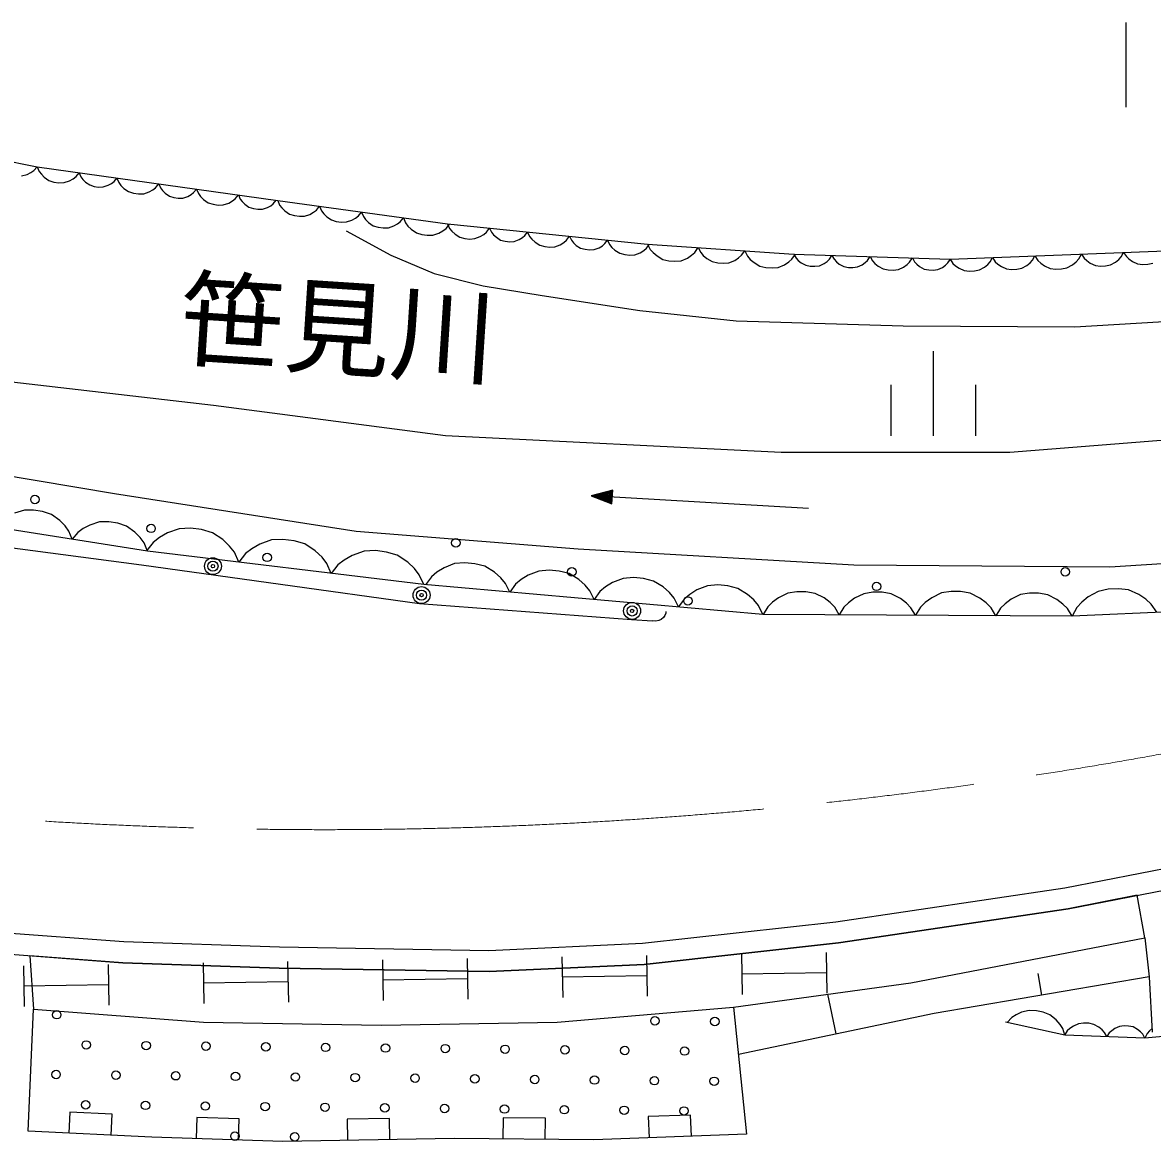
# Model space of a CAD drawing. Units: millimetres, scale not verified. Extents: x 40000 to 680000, y 20000 to 380000.
# Drawn here: x 124247 to 150955, y 271472 to 297926 of the extents above; entities that cross this region are included whole.
import ezdxf
from ezdxf.enums import TextEntityAlignment as Align

# ---------------------------------------------------------------- set-up
doc = ezdxf.new("R2010")
doc.units = ezdxf.units.MM
doc.header["$LTSCALE"] = 1000
doc.linetypes.add('CHAIN', pattern=[18.5, 12, -1.5, 3.5, -1.5])
for name, color, linetype, lineweight in [('M-BGD', 7, 'Continuous', 25), ('M-BMK', 2, 'CHAIN', 13), ('M-STR-HTXT', 7, 'Continuous', 13)]:
    doc.layers.add(name, color=color, linetype=linetype, lineweight=lineweight)
doc.styles.add('ＭＳ ゴシック', font='')
doc.styles.get('ＭＳ ゴシック').set_extended_font_data('MS Gothic')

msp = doc.modelspace()

# ---------------------------------------------------------------- linework, layer by layer
at = {"layer": 'M-BGD'}
for p, q in [((150329, 297926), (150329, 295926)), ((119588, 295507), (124593, 294514)), ((124223, 294302), (124352, 294337)), ((124352, 294337), (124442, 294381)), ((124442, 294381), (124513, 294428)), ((124513, 294428), (124591, 294514)), ((124593, 294514), (130277, 293720)), ((124593, 294514), (124638, 294406)), ((124638, 294406), (124690, 294339)), ((124690, 294339), (124760, 294268)), ((125510, 294285), (125583, 294375)), ((125583, 294375), (125624, 294279)), ((124760, 294268), (124871, 294192)), ((124871, 294192), (124987, 294156)), ((124987, 294156), (125106, 294139)), ((125106, 294139), (125228, 294142)), ((125228, 294142), (125355, 294185)), ((125355, 294185), (125442, 294234)), ((125442, 294234), (125510, 294285)), ((125624, 294279), (125670, 294218)), ((125670, 294218), (125734, 294154)), ((125734, 294154), (125834, 294086)), ((125834, 294086), (125938, 294053)), ((126155, 294041), (126269, 294080)), ((126269, 294080), (126348, 294123)), ((126348, 294123), (126409, 294169)), ((126409, 294169), (126475, 294251)), ((126475, 294251), (126520, 294144)), ((126520, 294144), (126571, 294076)), ((126571, 294076), (126642, 294005)), ((127392, 294022), (127465, 294113)), ((127465, 294113), (127506, 294016)), ((125938, 294053), (126045, 294038)), ((126045, 294038), (126155, 294041)), ((126642, 294005), (126753, 293929)), ((126753, 293929), (126869, 293893)), ((126869, 293893), (126988, 293876)), ((126988, 293876), (127110, 293879)), ((127110, 293879), (127237, 293922)), ((127237, 293922), (127324, 293971)), ((127324, 293971), (127392, 294022)), ((127506, 294016), (127552, 293955)), ((127552, 293955), (127616, 293892)), ((127616, 293892), (127716, 293823)), ((127716, 293823), (127820, 293790)), ((127820, 293790), (127927, 293775)), ((128037, 293778), (128151, 293817)), ((128151, 293817), (128230, 293860)), ((128230, 293860), (128291, 293906)), ((128291, 293906), (128357, 293988)), ((128357, 293988), (128402, 293881)), ((128402, 293881), (128453, 293813)), ((128453, 293813), (128524, 293742)), ((129274, 293759), (129347, 293850)), ((129347, 293850), (129388, 293753)), ((127927, 293775), (128037, 293778)), ((128524, 293742), (128635, 293666)), ((128635, 293666), (128751, 293630)), ((128751, 293630), (128870, 293613)), ((128870, 293613), (128992, 293617)), ((128992, 293617), (129119, 293659)), ((129119, 293659), (129206, 293708)), ((129206, 293708), (129274, 293759)), ((129388, 293753), (129434, 293692)), ((129434, 293692), (129498, 293629)), ((129498, 293629), (129598, 293560)), ((129598, 293560), (129702, 293527)), ((129702, 293527), (129809, 293512)), ((129919, 293515), (130033, 293554)), ((130033, 293554), (130112, 293597)), ((130112, 293597), (130173, 293643)), ((130173, 293643), (130239, 293725)), ((130277, 293720), (134292, 293164)), ((130277, 293720), (130323, 293612)), ((130323, 293612), (130374, 293545)), ((130374, 293545), (130445, 293474)), ((131195, 293492), (131268, 293583)), ((131268, 293583), (131314, 293475)), ((129809, 293512), (129919, 293515)), ((130445, 293474), (130556, 293398)), ((130556, 293398), (130672, 293362)), ((130672, 293362), (130791, 293346)), ((130791, 293346), (130912, 293349)), ((130912, 293349), (131040, 293392)), ((131040, 293392), (131127, 293441)), ((131127, 293441), (131195, 293492)), ((131314, 293475), (131365, 293408)), ((131365, 293408), (131436, 293337)), ((131436, 293337), (131546, 293261)), ((131546, 293261), (131663, 293225)), ((131903, 293212), (132030, 293255)), ((132030, 293255), (132118, 293303)), ((132118, 293303), (132185, 293355)), ((132185, 293355), (132259, 293445)), ((132259, 293445), (132304, 293338)), ((132304, 293338), (132355, 293270)), ((132355, 293270), (132427, 293200)), ((133176, 293217), (133249, 293308)), ((133249, 293308), (133300, 293190)), ((131663, 293225), (131782, 293209)), ((131782, 293209), (131903, 293212)), ((132427, 293200), (132537, 293124)), ((132537, 293124), (132653, 293088)), ((132653, 293088), (132772, 293071)), ((132772, 293071), (132894, 293075)), ((132894, 293075), (133021, 293118)), ((133021, 293118), (133108, 293166)), ((133108, 293166), (133176, 293217)), ((133300, 293190), (133356, 293116)), ((133356, 293116), (133434, 293038)), ((133434, 293038), (133556, 292955)), ((134088, 292948), (134184, 293001)), ((134184, 293001), (134259, 293057)), ((134259, 293057), (134339, 293157)), ((134292, 293164), (139022, 292688)), ((134292, 293164), (134342, 293058)), ((134342, 293058), (134395, 292993)), ((134395, 292993), (134469, 292925)), ((135217, 292970), (135287, 293064)), ((135287, 293064), (135332, 292969)), ((133556, 292955), (133683, 292915)), ((133683, 292915), (133814, 292897)), ((133814, 292897), (133948, 292901)), ((133948, 292901), (134088, 292948)), ((134469, 292925), (134582, 292853)), ((134582, 292853), (134700, 292821)), ((134700, 292821), (134819, 292809)), ((134819, 292809), (134941, 292817)), ((134941, 292817), (135066, 292865)), ((135066, 292865), (135152, 292917)), ((135152, 292917), (135217, 292970)), ((135332, 292969), (135380, 292910)), ((135380, 292910), (135446, 292849)), ((135446, 292849), (135548, 292784)), ((135548, 292784), (135654, 292755)), ((135654, 292755), (135762, 292745)), ((135762, 292745), (135871, 292752)), ((135871, 292752), (135984, 292795)), ((135984, 292795), (136061, 292841)), ((136061, 292841), (136120, 292889)), ((136120, 292889), (136183, 292974)), ((136183, 292974), (136232, 292868)), ((136232, 292868), (136286, 292802)), ((136286, 292802), (136360, 292735)), ((136360, 292735), (136473, 292663)), ((136957, 292674), (137042, 292726)), ((137042, 292726), (137108, 292780)), ((137108, 292780), (137178, 292873)), ((137178, 292873), (137223, 292778)), ((137223, 292778), (137271, 292719)), ((138011, 292699), (138073, 292783)), ((138073, 292783), (138123, 292678)), ((136473, 292663), (136591, 292631)), ((136591, 292631), (136710, 292619)), ((136710, 292619), (136831, 292627)), ((136831, 292627), (136957, 292674)), ((137271, 292719), (137337, 292658)), ((137337, 292658), (137439, 292594)), ((137439, 292594), (137545, 292565)), ((137545, 292565), (137652, 292554)), ((137652, 292554), (137762, 292561)), ((137762, 292561), (137874, 292604)), ((137874, 292604), (137952, 292651)), ((137952, 292651), (138011, 292699)), ((138123, 292678), (138177, 292612)), ((138177, 292612), (138250, 292544)), ((138250, 292544), (138364, 292472)), ((138364, 292472), (138481, 292441)), ((138722, 292436), (138847, 292484)), ((138847, 292484), (138933, 292536)), ((138933, 292536), (138999, 292589)), ((138999, 292589), (139069, 292683)), ((139022, 292688), (142481, 292450)), ((139022, 292688), (139086, 292563)), ((139086, 292563), (139153, 292486)), ((139153, 292486), (139244, 292408)), ((140063, 292424), (140140, 292490)), ((140140, 292490), (140220, 292605)), ((140220, 292605), (140278, 292491)), ((140278, 292491), (140339, 292421)), ((141244, 292425), (141317, 292530)), ((141317, 292530), (141381, 292405)), ((146177, 292331), (151265, 292531)), ((149214, 292340), (149276, 292453)), ((149276, 292453), (149339, 292355)), ((150219, 292389), (150275, 292492)), ((150275, 292492), (150339, 292394)), ((138481, 292441), (138601, 292429)), ((138601, 292429), (138722, 292436)), ((139244, 292408), (139382, 292326)), ((139382, 292326), (139525, 292292)), ((139525, 292292), (139668, 292282)), ((139668, 292282), (139814, 292296)), ((139814, 292296), (139962, 292358)), ((139962, 292358), (140063, 292424)), ((140339, 292421), (140423, 292349)), ((140423, 292349), (140550, 292274)), ((140550, 292274), (140680, 292243)), ((140680, 292243), (140812, 292234)), ((140812, 292234), (140945, 292247)), ((140945, 292247), (141081, 292303)), ((141081, 292303), (141173, 292363)), ((141173, 292363), (141244, 292425)), ((141381, 292405), (141448, 292328)), ((141448, 292328), (141539, 292250)), ((141539, 292250), (141677, 292168)), ((142108, 292138), (142257, 292200)), ((142257, 292200), (142358, 292266)), ((142358, 292266), (142435, 292333)), ((142435, 292333), (142515, 292447)), ((142481, 292450), (146177, 292331)), ((142481, 292450), (142532, 292358)), ((142532, 292358), (142584, 292302)), ((142584, 292302), (142654, 292246)), ((142654, 292246), (142761, 292189)), ((142761, 292189), (142868, 292167)), ((143084, 292178), (143194, 292229)), ((143194, 292229), (143268, 292280)), ((143268, 292280), (143323, 292333)), ((143323, 292333), (143380, 292421)), ((143380, 292421), (143431, 292329)), ((143431, 292329), (143484, 292273)), ((143484, 292273), (143554, 292217)), ((143554, 292217), (143660, 292160)), ((143984, 292149), (144094, 292200)), ((144094, 292200), (144167, 292251)), ((144167, 292251), (144223, 292304)), ((144223, 292304), (144280, 292392)), ((144280, 292392), (144337, 292290)), ((144337, 292290), (144395, 292228)), ((144395, 292228), (144473, 292166)), ((145073, 292146), (145155, 292204)), ((145155, 292204), (145216, 292262)), ((145216, 292262), (145280, 292360)), ((145280, 292360), (145331, 292268)), ((145331, 292268), (145383, 292212)), ((145383, 292212), (145453, 292156)), ((145993, 292139), (146067, 292190)), ((146067, 292190), (146122, 292243)), ((146122, 292243), (146179, 292331)), ((146177, 292331), (146241, 292233)), ((146241, 292233), (146304, 292176)), ((146986, 292143), (147063, 292206)), ((147063, 292206), (147121, 292268)), ((147121, 292268), (147177, 292370)), ((147177, 292370), (147241, 292273)), ((147241, 292273), (147303, 292215)), ((147303, 292215), (147385, 292158)), ((147985, 292182), (148063, 292245)), ((148063, 292245), (148120, 292307)), ((148120, 292307), (148176, 292409)), ((148176, 292409), (148246, 292302)), ((148246, 292302), (148315, 292239)), ((148315, 292239), (148406, 292176)), ((148936, 292131), (149065, 292202)), ((149065, 292202), (149150, 292271)), ((149150, 292271), (149214, 292340)), ((149339, 292355), (149402, 292297)), ((149402, 292297), (149484, 292241)), ((149484, 292241), (149606, 292185)), ((149847, 292175), (149966, 292199)), ((149966, 292199), (150084, 292264)), ((150084, 292264), (150161, 292327)), ((150161, 292327), (150219, 292389)), ((150339, 292394), (150401, 292337)), ((150401, 292337), (150483, 292280)), ((150483, 292280), (150606, 292224)), ((150606, 292224), (150726, 292209)), ((150726, 292209), (150846, 292214)), ((150846, 292214), (150965, 292239)), ((141677, 292168), (141819, 292134)), ((141819, 292134), (141963, 292124)), ((141963, 292124), (142108, 292138)), ((142868, 292167), (142976, 292164)), ((142976, 292164), (143084, 292178)), ((143660, 292160), (143768, 292138)), ((143768, 292138), (143875, 292135)), ((143875, 292135), (143984, 292149)), ((144473, 292166), (144591, 292102)), ((144591, 292102), (144710, 292078)), ((144710, 292078), (144830, 292074)), ((144830, 292074), (144951, 292090)), ((144951, 292090), (145073, 292146)), ((145453, 292156), (145559, 292099)), ((145559, 292099), (145667, 292077)), ((145667, 292077), (145775, 292074)), ((145775, 292074), (145883, 292088)), ((145883, 292088), (145993, 292139)), ((146304, 292176), (146386, 292119)), ((146386, 292119), (146508, 292064)), ((146508, 292064), (146629, 292048)), ((146629, 292048), (146749, 292053)), ((146749, 292053), (146868, 292078)), ((146868, 292078), (146986, 292143)), ((147385, 292158), (147508, 292103)), ((147508, 292103), (147628, 292088)), ((147628, 292088), (147748, 292092)), ((147748, 292092), (147867, 292117)), ((147867, 292117), (147985, 292182)), ((148406, 292176), (148540, 292115)), ((148540, 292115), (148673, 292099)), ((148673, 292099), (148805, 292104)), ((148805, 292104), (148936, 292131)), ((149606, 292185), (149727, 292170)), ((149727, 292170), (149847, 292175)), ((145772, 290157), (145773, 288157)), ((128761, 288870), (121924, 289664)), ((144772, 289357), (144773, 288157)), ((146773, 289357), (146773, 288157)), ((134247, 288155), (128761, 288870)), ((119153, 288008), (126417, 286790)), ((142180, 287759), (134247, 288155)), ((152038, 288118), (147586, 287760)), ((147586, 287760), (142180, 287759)), ((138198, 286869), (137690, 286738)), ((138180, 286549), (138198, 286869)), ((126417, 286790), (132135, 285901)), ((142827, 286437), (137690, 286738)), ((137690, 286738), (138180, 286549)), ((138177, 286840), (137750, 286735)), ((137750, 286735), (138161, 286580)), ((138155, 286811), (137810, 286731)), ((137810, 286731), (138143, 286612)), ((138133, 286782), (137870, 286728)), ((137870, 286728), (138125, 286643)), ((138111, 286754), (137929, 286724)), ((137929, 286724), (138107, 286674)), ((138090, 286725), (138009, 286720)), ((138009, 286720), (138089, 286705)), ((138089, 286705), (138090, 286725)), ((138107, 286674), (138111, 286754)), ((138125, 286643), (138133, 286782)), ((138143, 286612), (138155, 286811)), ((138161, 286580), (138177, 286840)), ((127198, 285431), (120028, 286555)), ((124289, 286397), (124058, 286324)), ((124508, 286400), (124289, 286397)), ((124721, 286366), (124508, 286400)), ((124929, 286297), (124721, 286366)), ((125125, 286157), (124929, 286297)), ((125251, 286028), (125125, 286157)), ((125837, 286045), (125678, 285961)), ((126067, 286119), (125837, 286045)), ((126286, 286121), (126067, 286119)), ((126499, 286087), (126286, 286121)), ((126707, 286018), (126499, 286087)), ((125341, 285904), (125251, 286028)), ((125420, 285710), (125341, 285904)), ((125554, 285871), (125420, 285710)), ((125678, 285961), (125554, 285871)), ((126904, 285878), (126707, 286018)), ((127030, 285749), (126904, 285878)), ((127672, 285861), (127481, 285751)), ((127950, 285960), (127672, 285861)), ((128217, 285972), (127950, 285960)), ((128479, 285940), (128217, 285972)), ((128736, 285864), (128479, 285940)), ((128982, 285702), (128736, 285864)), ((132135, 285901), (137384, 285480)), ((123773, 285537), (127058, 285106)), ((127120, 285626), (127030, 285749)), ((127198, 285431), (127120, 285626)), ((127334, 285636), (127176, 285434)), ((127481, 285751), (127334, 285636)), ((129141, 285549), (128982, 285702)), ((129256, 285402), (129141, 285549)), ((129856, 285595), (129665, 285485)), ((130134, 285694), (129856, 285595)), ((130401, 285706), (130134, 285694)), ((130664, 285674), (130401, 285706)), ((130920, 285598), (130664, 285674)), ((131166, 285435), (130920, 285598)), ((133729, 284636), (127198, 285431)), ((129361, 285168), (129256, 285402)), ((129518, 285370), (129361, 285168)), ((129665, 285485), (129518, 285370)), ((131325, 285283), (131166, 285435)), ((131440, 285136), (131325, 285283)), ((132040, 285329), (131849, 285219)), ((132318, 285428), (132040, 285329)), ((132586, 285440), (132318, 285428)), ((132848, 285408), (132586, 285440)), ((133104, 285332), (132848, 285408)), ((133351, 285169), (133104, 285332)), ((137384, 285480), (143899, 285106)), ((149945, 285060), (154444, 285342)), ((127058, 285106), (133627, 284192)), ((131545, 284902), (131440, 285136)), ((131702, 285104), (131545, 284902)), ((131849, 285219), (131702, 285104)), ((133509, 285017), (133351, 285169)), ((133624, 284870), (133509, 285017)), ((134210, 285035), (134040, 284930)), ((134459, 285134), (134210, 285035)), ((134702, 285153), (134459, 285134)), ((134941, 285132), (134702, 285153)), ((135177, 285071), (134941, 285132)), ((135405, 284930), (135177, 285071)), ((136694, 284978), (136452, 284959)), ((136934, 284957), (136694, 284978)), ((143899, 285106), (149945, 285060)), ((133729, 284636), (133624, 284870)), ((133910, 284820), (133773, 284632)), ((134040, 284930), (133910, 284820)), ((135554, 284797), (135405, 284930)), ((135663, 284667), (135554, 284797)), ((136032, 284755), (135902, 284646)), ((136202, 284861), (136032, 284755)), ((136452, 284959), (136202, 284861)), ((137169, 284897), (136934, 284957)), ((137398, 284756), (137169, 284897)), ((137547, 284622), (137398, 284756)), ((138444, 284785), (138195, 284686)), ((138687, 284804), (138444, 284785)), ((138926, 284783), (138687, 284804)), ((139162, 284722), (138926, 284783)), ((139390, 284582), (139162, 284722)), ((141743, 283934), (133729, 284636)), ((135765, 284457), (135663, 284667)), ((135902, 284646), (135765, 284457)), ((137656, 284492), (137547, 284622)), ((137758, 284283), (137656, 284492)), ((137895, 284472), (137758, 284283)), ((138025, 284581), (137895, 284472)), ((138195, 284686), (138025, 284581)), ((139539, 284448), (139390, 284582)), ((139648, 284318), (139539, 284448)), ((140188, 284512), (140018, 284406)), ((140437, 284610), (140188, 284512)), ((140680, 284629), (140437, 284610)), ((140919, 284608), (140680, 284629)), ((141154, 284548), (140919, 284608)), ((141383, 284407), (141154, 284548)), ((142549, 284469), (142333, 284434)), ((142765, 284467), (142549, 284469)), ((142981, 284430), (142765, 284467)), ((144349, 284458), (144133, 284423)), ((144565, 284456), (144349, 284458)), ((144781, 284419), (144565, 284456)), ((146194, 284476), (145966, 284439)), ((146422, 284475), (146194, 284476)), ((146650, 284435), (146422, 284475)), ((149672, 284478), (149438, 284347)), ((149910, 284529), (149672, 284478)), ((150150, 284540), (149910, 284529)), ((150392, 284512), (150150, 284540)), ((150637, 284403), (150392, 284512)), ((133627, 284192), (138640, 283816)), ((139751, 284108), (139648, 284318)), ((139888, 284297), (139751, 284108)), ((140018, 284406), (139888, 284297)), ((141532, 284274), (141383, 284407)), ((141641, 284144), (141532, 284274)), ((141972, 284220), (141863, 284113)), ((142116, 284328), (141972, 284220)), ((142333, 284434), (142116, 284328)), ((143196, 284321), (142981, 284430)), ((143340, 284212), (143196, 284321)), ((143447, 284103), (143340, 284212)), ((143772, 284209), (143663, 284102)), ((143916, 284316), (143772, 284209)), ((144133, 284423), (143916, 284316)), ((144997, 284310), (144781, 284419)), ((145140, 284201), (144997, 284310)), ((145247, 284092), (145140, 284201)), ((145584, 284214), (145469, 284101)), ((145737, 284327), (145584, 284214)), ((145966, 284439), (145737, 284327)), ((146877, 284320), (146650, 284435)), ((147028, 284205), (146877, 284320)), ((147142, 284090), (147028, 284205)), ((147472, 284186), (147363, 284079)), ((147617, 284293), (147472, 284186)), ((147834, 284400), (147617, 284293)), ((148050, 284434), (147834, 284400)), ((148266, 284433), (148050, 284434)), ((148482, 284396), (148266, 284433)), ((148697, 284286), (148482, 284396)), ((148840, 284177), (148697, 284286)), ((148948, 284069), (148840, 284177)), ((149284, 284219), (149170, 284094)), ((149438, 284347), (149284, 284219)), ((150803, 284291), (150637, 284403)), ((150928, 284176), (150803, 284291)), ((151057, 283982), (150928, 284176)), ((139429, 283907), (139395, 283860)), ((139453, 283966), (139429, 283907)), ((139456, 284005), (139453, 283966)), ((141743, 283934), (141641, 284144)), ((149055, 283888), (141743, 283934)), ((141863, 284113), (141754, 283934)), ((143554, 283922), (143447, 284103)), ((143663, 284102), (143554, 283922)), ((145354, 283911), (145247, 284092)), ((145469, 284101), (145354, 283911)), ((147254, 283899), (147142, 284090)), ((147363, 284079), (147254, 283899)), ((149055, 283888), (148948, 284069)), ((155053, 284170), (149055, 283888)), ((149170, 284094), (149059, 283888)), ((138640, 283816), (139138, 283779)), ((139218, 283773), (139138, 283779)), ((139289, 283787), (139218, 283773)), ((139342, 283814), (139289, 283787)), ((139395, 283860), (139342, 283814)), ((148882, 277468), (154337, 278526)), ((148967, 276975), (154442, 278037)), ((143470, 276664), (148882, 277468)), ((150598, 277292), (148967, 276975)), ((150778, 276288), (150598, 277292)), ((143535, 276168), (148967, 276975)), ((148967, 276975), (143535, 276168)), ((122160, 276534), (126642, 276196)), ((138904, 276156), (143470, 276664)), ((126642, 276196), (130321, 276070)), ((138943, 275657), (143535, 276168)), ((143535, 276168), (138943, 275657)), ((145244, 275221), (150778, 276288)), ((145244, 275221), (150778, 276288)), ((150778, 276288), (150881, 275360)), ((122114, 276036), (126615, 275697)), ((130321, 276070), (135268, 275986)), ((135268, 275986), (138904, 276156)), ((141241, 275906), (141257, 274946)), ((143241, 275939), (143257, 274979)), ((126615, 275697), (124417, 275862)), ((124417, 275862), (124506, 274599)), ((126271, 275656), (126287, 274696)), ((126615, 275697), (130312, 275570)), ((130312, 275570), (126615, 275697)), ((128513, 275693), (128529, 274733)), ((130513, 275727), (130529, 274767)), ((132756, 275764), (132772, 274804)), ((134756, 275798), (134772, 274838)), ((135275, 275486), (138943, 275657)), ((138943, 275657), (135275, 275486)), ((136998, 275835), (137014, 274875)), ((138998, 275868), (139014, 274908)), ((124271, 275623), (124287, 274663)), ((130312, 275570), (135275, 275486)), ((135275, 275486), (130312, 275570)), ((139006, 275388), (137006, 275355)), ((143249, 275459), (141249, 275426)), ((150881, 275360), (145794, 274500)), ((148338, 274930), (148251, 275446)), ((150881, 275360), (150950, 274054)), ((126279, 275176), (124279, 275143)), ((130521, 275247), (128521, 275213)), ((134764, 275318), (132764, 275284)), ((141054, 274643), (145244, 275221)), ((141054, 274643), (145244, 275221)), ((143482, 274012), (143284, 274951)), ((124382, 271712), (124506, 274599)), ((124506, 274599), (128527, 274291)), ((124506, 274599), (128527, 274291)), ((136880, 274292), (141054, 274643)), ((136880, 274292), (141054, 274643)), ((141054, 274643), (141362, 271646)), ((148042, 274571), (147860, 274525)), ((148212, 274563), (148042, 274571)), ((148376, 274527), (148212, 274563)), ((132721, 274223), (136880, 274292)), ((132721, 274223), (136880, 274292)), ((145794, 274500), (141169, 273524)), ((148888, 273984), (147479, 274294)), ((147632, 274403), (147520, 274284)), ((147733, 274467), (147632, 274403)), ((147860, 274525), (147733, 274467)), ((148534, 274463), (148376, 274527)), ((148681, 274345), (148534, 274463)), ((148772, 274239), (148681, 274345)), ((128527, 274291), (132721, 274223)), ((128527, 274291), (132721, 274223)), ((148836, 274139), (148772, 274239)), ((148888, 273984), (148836, 274139)), ((148943, 274083), (148880, 273985)), ((149005, 274140), (148943, 274083)), ((149087, 274197), (149005, 274140)), ((149210, 274253), (149087, 274197)), ((149330, 274269), (149210, 274253)), ((149450, 274264), (149330, 274269)), ((149569, 274240), (149450, 274264)), ((149687, 274176), (149569, 274240)), ((149765, 274113), (149687, 274176)), ((149823, 274051), (149765, 274113)), ((149879, 273949), (149823, 274051)), ((149936, 274037), (149879, 273949)), ((149992, 274089), (149936, 274037)), ((150066, 274140), (149992, 274089)), ((150176, 274190), (150066, 274140)), ((150285, 274204), (150176, 274190)), ((150393, 274200), (150285, 274204)), ((150500, 274178), (150393, 274200)), ((150606, 274120), (150500, 274178)), ((150676, 274064), (150606, 274120)), ((150728, 274008), (150676, 274064)), ((152772, 274088), (150779, 273916)), ((150885, 274086), (150830, 274021)), ((150960, 274153), (150885, 274086)), ((150779, 273916), (148888, 273984)), ((150779, 273916), (150728, 274008)), ((150830, 274021), (150779, 273916)), ((125367, 272166), (125343, 271667)), ((126366, 272120), (125367, 272166)), ((126342, 271620), (126366, 272120)), ((128367, 272040), (128351, 271540)), ((129367, 272007), (128367, 272040)), ((129350, 271507), (129367, 272007)), ((132917, 272016), (131917, 271998)), ((131917, 271998), (131925, 271498)), ((132925, 271516), (132917, 272016)), ((135608, 272030), (135603, 271530)), ((136608, 272020), (135608, 272030)), ((136603, 271520), (136608, 272020)), ((140038, 272096), (139039, 272058)), ((139039, 272058), (139058, 271558)), ((140057, 271596), (140038, 272096)), ((127304, 271575), (124382, 271712)), ((141362, 271646), (137753, 271508)), ((130397, 271472), (127304, 271575)), ((134453, 271542), (130397, 271472)), ((137753, 271508), (134453, 271542))]:
    msp.add_line(p, q, dxfattribs=at)
msp.add_lwpolyline([(131893, 293005), (132949, 292424), (133976, 291997), (135137, 291704), (136530, 291475), (138841, 291118), (141119, 290877), (145063, 290753), (149121, 290732), (151098, 290852), (153001, 291069), (154586, 291300), (156115, 291638), (157656, 292070), (159251, 292399), (162922, 292731)], dxfattribs=at)
for centre, major_axis in [((124539, 286651), (100, 0)), ((127284, 285966), (100, 0)), ((134488, 285624), (100, 0)), ((128747, 285073), (200, 0)), ((130028, 285280), (100, 0)), ((128747, 285073), (120, 0)), ((128747, 285073), (40, 0)), ((137232, 284938), (100, 0)), ((148895, 284940), (100, 0)), ((133678, 284389), (200, 0)), ((133678, 284389), (120, 0)), ((144436, 284596), (100, 0)), ((133678, 284389), (40, 0)), ((138655, 284015), (200, 0)), ((139976, 284252), (100, 0)), ((138655, 284015), (120, 0)), ((138655, 284015), (40, 0)), ((125053, 274467), (100, 0)), ((139196, 274322), (100, 0)), ((140611, 274308), (100, 0)), ((125753, 273753), (100, 0)), ((127167, 273738), (100, 0)), ((128582, 273724), (100, 0)), ((129996, 273709), (100, 0)), ((131410, 273695), (100, 0)), ((132825, 273680), (100, 0)), ((134239, 273666), (100, 0)), ((135653, 273651), (100, 0)), ((137067, 273637), (100, 0)), ((138482, 273622), (100, 0)), ((139896, 273608), (100, 0)), ((125038, 273053), (100, 0)), ((126453, 273038), (100, 0)), ((127867, 273024), (100, 0)), ((129281, 273009), (100, 0)), ((130696, 272995), (100, 0)), ((132110, 272980), (100, 0)), ((133524, 272966), (100, 0)), ((134939, 272951), (100, 0)), ((136353, 272937), (100, 0)), ((137767, 272922), (100, 0)), ((139182, 272908), (100, 0)), ((140596, 272893), (100, 0)), ((125738, 272338), (100, 0)), ((127153, 272324), (100, 0)), ((128567, 272309), (100, 0)), ((129981, 272295), (100, 0)), ((131396, 272280), (100, 0)), ((132810, 272266), (100, 0)), ((134224, 272251), (100, 0)), ((135639, 272237), (100, 0)), ((137053, 272222), (100, 0)), ((138467, 272208), (100, 0)), ((139882, 272193), (100, 0)), ((129267, 271595), (100, 0)), ((130681, 271580), (100, 0))]:
    msp.add_ellipse(centre, major_axis=major_axis, ratio=1, dxfattribs=at)
at = {"layer": 'M-BMK'}
msp.add_ellipse((131407, 388857), major_axis=(94979, -55517), ratio=1, start_param=5.058444, end_param=5.57132, dxfattribs=at)

# ---------------------------------------------------------------- texts
at = {"layer": 'M-STR-HTXT', "style": 'ＭＳ ゴシック'}
msp.add_text('笹見川', height=1833, rotation=356.309, dxfattribs=at).set_placement((127861, 289477), align=Align.BOTTOM_LEFT)

doc.saveas('drawing.dxf')
